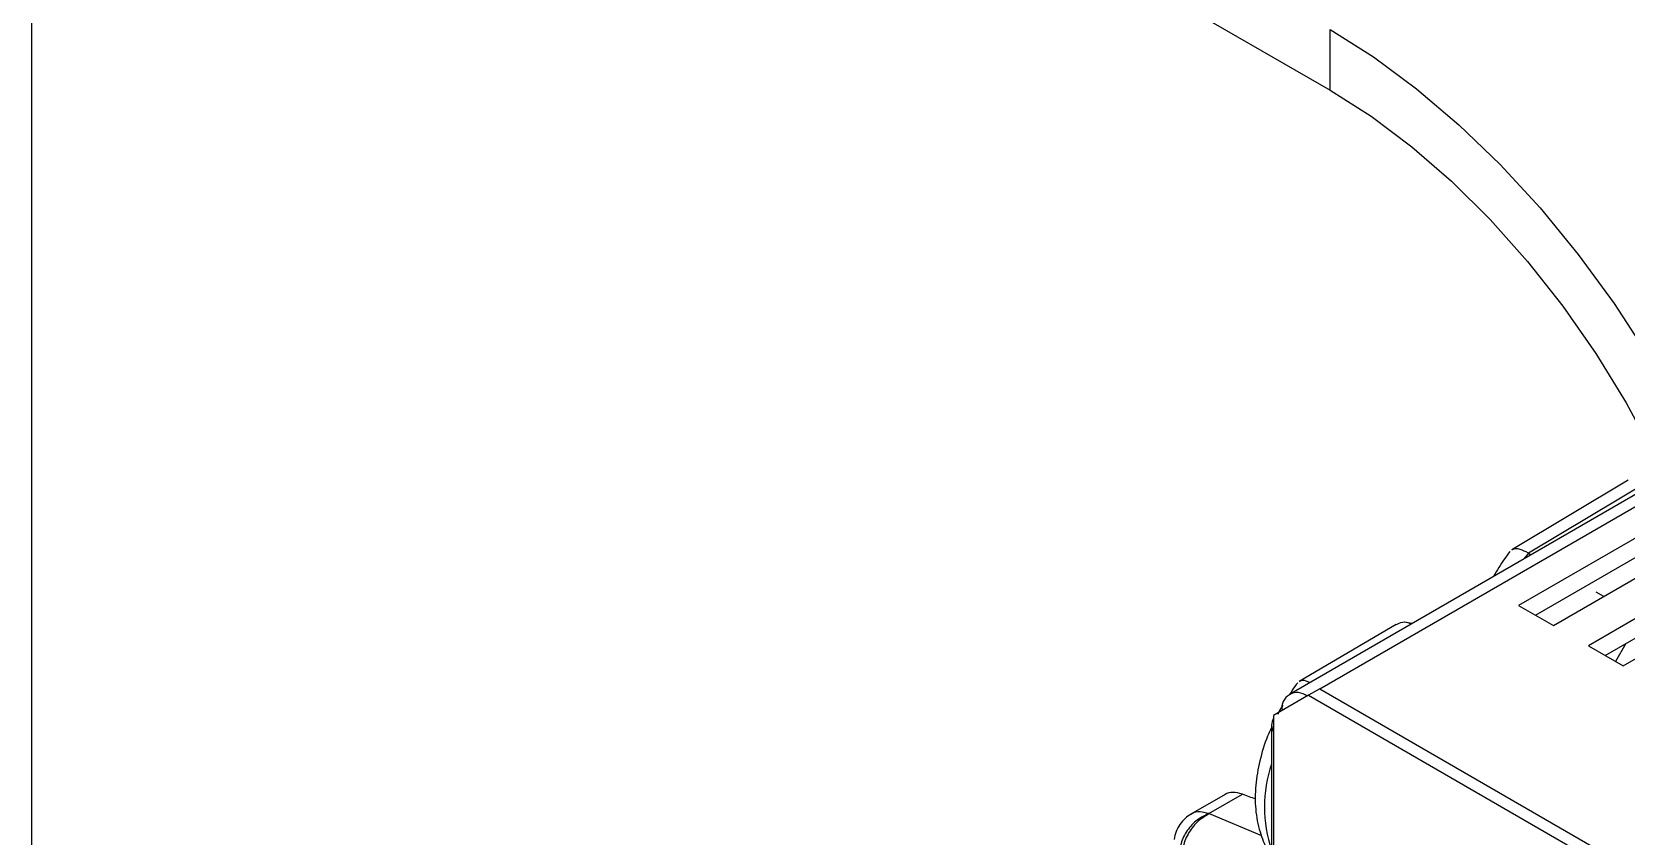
# Model space of a CAD drawing. Extents: x 11 to 120, y 2 to 94.
# Drawn here: x 18.968 to 23.006, y 19.96 to 21.996 of the extents above; entities that cross this region are included whole.
import ezdxf

# ---------------------------------------------------------------- set-up
doc = ezdxf.new("R2010")
doc.units = 0
doc.header["$MEASUREMENT"] = 0
doc.layers.add('OBJECT', color=7, linetype='CONTINUOUS')

msp = doc.modelspace()

# ---------------------------------------------------------------- linework, layer by layer
at = {"layer": 'OBJECT'}
for p, q in [((19.1451, 23.6446), (22.2564, 21.8485)), ((18.9684, 17.9969), (18.9684, 23.5424)), ((22.2564, 21.8485), (22.2564, 22.002)), ((24.8546, 21.8783), (22.1534, 20.3189)), ((22.2303, 20.3328), (24.8996, 21.8738)), ((23.4412, 20.9523), (22.7341, 20.5441)), ((22.7765, 20.5196), (23.4412, 20.9033)), ((22.8224, 20.4931), (23.5295, 20.9013)), ((23.0114, 20.861), (22.7165, 20.6849)), ((23.0653, 20.8597), (22.7588, 20.6767)), ((23.6179, 20.8502), (22.9108, 20.442)), ((22.9533, 20.4175), (23.6179, 20.8012)), ((22.9992, 20.391), (23.7063, 20.7992)), ((22.7588, 20.6767), (22.7474, 20.6618)), ((22.7588, 20.6767), (22.766, 20.6725)), ((22.9495, 20.5664), (22.9308, 20.5772)), ((22.7341, 20.5441), (22.8224, 20.4931)), ((22.4242, 20.4961), (22.1783, 20.3517)), ((22.4647, 20.4986), (22.444, 20.502)), ((22.9108, 20.442), (22.9992, 20.391)), ((23.0059, 20.4479), (22.9795, 20.4024)), ((22.202, 20.3165), (22.1136, 20.2655)), ((22.2302, 20.3329), (22.202, 20.3165)), ((22.202, 20.3165), (23.0063, 19.8522)), ((22.2302, 20.3329), (23.0346, 19.8685)), ((22.1084, 20.241), (22.1084, 15.06)), ((22.1136, 20.2655), (22.1136, 14.9376)), ((21.9908, 20.0655), (21.9042, 20.0155)), ((21.9491, 20.017), (22.0344, 20.0662)), ((21.9508, 20.0163), (21.9491, 20.017)), ((22.0834, 19.9607), (21.9508, 20.0163))]:
    msp.add_line(p, q, dxfattribs=at)
at = {"layer": 'OBJECT', "flags": 128}
for points in [[(22.2564, 22.002), (22.3665, 21.9326), (22.4757, 21.8519), (22.583, 21.7608), (22.6876, 21.66), (22.7884, 21.5504), (22.8848, 21.4328), (22.9757, 21.3084), (23.0605, 21.1781), (23.1385, 21.043), (23.2, 20.9231)], [(22.2564, 21.8485), (22.3604, 21.7826), (22.4633, 21.7055), (22.5643, 21.618), (22.6623, 21.521), (22.7564, 21.4152), (22.8457, 21.3019), (22.9293, 21.182), (23.0064, 21.0568), (23.0763, 20.9274), (23.1051, 20.8683)]]:
    msp.add_lwpolyline(points, dxfattribs=at)
at = {"layer": 'OBJECT'}
for centre, radius, start, end in [((22.1736, 20.284), 0.0393, 50.7965, 189.2146), ((22.1405, 20.241), 0.032, 147.2705, 212.7295), ((22.4199, 20.0337), 0.3299, 160.7781, 199.2219)]:
    msp.add_arc(centre, radius, start, end, dxfattribs=at)
for centre, major_axis, ratio, start_param, end_param in [((22.0537, 19.9633), (-0.0641, 0.1015), 0.548826, 5.657666, 6.261229), ((22.4042, 18.1407), (-1.2089, 1.8994), 0.546317, 5.634286, 5.655978)]:
    msp.add_ellipse(centre, major_axis=major_axis, ratio=ratio, start_param=start_param, end_param=end_param, dxfattribs=at)
for points, knots in [([(22.7121, 20.6806), (22.7074, 20.6744), (22.6921, 20.6545), (22.6793, 20.6325), (22.6705, 20.6174)], [0, 0, 0, 0, 0.313253, 1, 1, 1, 1]), ([(22.7588, 20.6767), (22.7516, 20.6802), (22.7373, 20.6872), (22.7229, 20.6887), (22.7185, 20.685), (22.7171, 20.6838)], [0, 0, 0, 0, 0.4105651, 0.8209287, 1, 1, 1, 1]), ([(22.4247, 20.4952), (22.4269, 20.4968), (22.4343, 20.502), (22.4478, 20.5032), (22.4582, 20.4989), (22.4623, 20.4972)], [0, 0, 0, 0, 0.204161, 0.686504, 1, 1, 1, 1]), ([(22.205, 20.3487), (22.202, 20.3501), (22.193, 20.3543), (22.1837, 20.3549), (22.1799, 20.3518), (22.1788, 20.3508)], [0, 0, 0, 0, 0.263577, 0.780996, 1, 1, 1, 1]), ([(22.1745, 20.3481), (22.1698, 20.3421), (22.1626, 20.3331), (22.1566, 20.3231), (22.1546, 20.3196)], [0, 0, 0, 0, 0.655074, 1, 1, 1, 1]), ([(22.1372, 20.2913), (22.1332, 20.2854), (22.1281, 20.2779), (22.1245, 20.2698), (22.1238, 20.2681)], [0, 0, 0, 0, 0.791729, 1, 1, 1, 1]), ([(22.1084, 20.2347), (22.105, 20.2275), (22.0919, 20.2001), (22.0776, 20.1505), (22.0666, 20.0881), (22.0661, 20.027), (22.0769, 19.9727), (22.0917, 19.934), (22.105, 19.9172), (22.1084, 19.9129)], [0, 0, 0, 0, 0.063675, 0.241034, 0.420455, 0.602839, 0.787656, 0.94478, 1, 1, 1, 1]), ([(21.9044, 20.0156), (21.8992, 20.0122), (21.8884, 20.005), (21.8756, 19.9897), (21.8657, 19.9716), (21.8629, 19.9581), (21.8614, 19.9513)], [0, 0, 0, 0, 0.23446, 0.483486, 0.741055, 1, 1, 1, 1]), ([(21.9491, 20.017), (21.9391, 20.0122), (21.9185, 20.0023), (21.8935, 19.9748), (21.8768, 19.9419), (21.8752, 19.9195), (21.8745, 19.9087)], [0, 0, 0, 0, 0.2415611, 0.4999999, 0.7584385, 1, 1, 1, 1]), ([(21.9508, 20.0163), (21.9413, 20.011), (21.9215, 19.9999), (21.8977, 19.9701), (21.8825, 19.935), (21.8818, 19.912), (21.8814, 19.9009)], [0, 0, 0, 0, 0.24117, 0.5, 0.75883, 1, 1, 1, 1]), ([(21.9491, 20.017), (21.9417, 20.0189), (21.9268, 20.0227), (21.9116, 20.0208), (21.9058, 20.0159), (21.9048, 20.015)], [0, 0, 0, 0, 0.454567, 0.909134, 1, 1, 1, 1])]:
    msp.add_open_spline(points, degree=3, knots=knots, dxfattribs=at)

doc.saveas('drawing.dxf')
